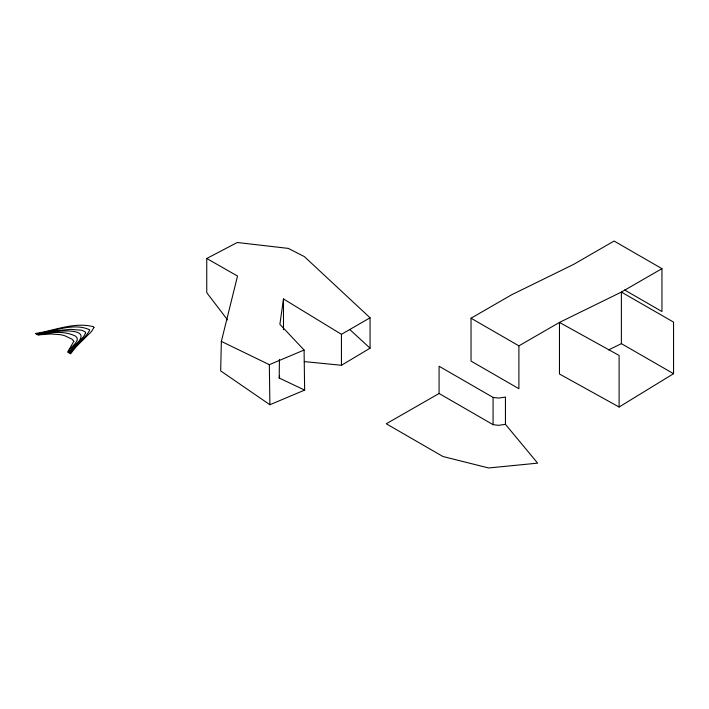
<?xml version="1.0" encoding="UTF-8"?>
<svg xmlns="http://www.w3.org/2000/svg" width="709" height="709" viewBox="0 0 709 709"><rect width="100%" height="100%" fill="white"/><g stroke="black" fill="none" stroke-linecap="round" stroke-linejoin="round"><path stroke-width="1.06" d="M304.258 361.599L341.437 365.277L341.437 334.329L283.485 298.959L279.878 324.305L304.081 350.042L304.64 390.092L279.204 378.03L279.435 359.392M227.492 319.856L206.753 292.675L206.753 258.484L237.524 276.049L221.359 341.41L220.676 370.904L269.899 404.733L304.64 390.092M279.204 378.03L279.674 375.974M619.108 407.028L619.108 355.457L559.463 322.427L559.463 373.998L619.108 407.028L673.55 373.687L673.55 322.116L621.376 292.081L559.463 322.427L518.899 345.85L471.033 318.217L471.033 361.085L518.899 388.718L518.899 345.85M341.437 365.277L370.063 348.199L370.063 317.8L304.365 256.605L288.333 248.398L237.258 242.496L206.753 258.484M341.437 334.329L370.063 317.8M471.033 318.217L511.606 294.793L573.519 264.448L614.083 241.033L661.949 268.658L661.949 311.535L624.611 289.981M439.075 393.495L386.263 423.778L442.974 456.525L488.625 467.967L537.635 463.145L505.446 424.337L505.446 397.084L498.587 398.077L493.074 397.421L439.075 366.243L439.075 393.495L493.074 424.664L498.587 425.329L505.446 424.337M661.949 268.658L621.376 292.081L621.376 343.652L673.55 373.687M608.606 349.909L621.376 343.652M221.359 341.41L269.34 364.674L304.081 350.042M349.785 329.517L370.063 348.199M269.34 364.674L269.899 404.733M493.074 397.421L493.074 424.664M283.485 298.959L283.485 329.8M93.934 327.478L91.514 331.502L77.955 344.893A193.389 111.65 0 0 0 70.652 353.835L70.049 353.49C74.915 344.414 85.647 338.884 89.733 329.871C73.833 322.17 52.626 331.697 36.053 333.859L35.45 333.514C54.309 330.607 74.737 321.611 93.632 326.778L93.934 327.478M85.621 333.07L83.538 336.722L74.924 346.072L69.447 353.144L68.844 352.79A204.112 117.845 0 0 1 73.789 346.302C100.439 323.552 45.606 332.175 37.258 334.559L36.655 334.214L53.795 330.908L70.758 329.339L81.757 330.226L85.027 331.741L85.621 333.07M73.825 341.304L67.639 352.098L68.241 352.444C69.101 347.215 81.836 340.994 75.579 336.172C63.934 330.252 50.135 332.592 37.869 334.905L50.968 333.992L60.132 334.639A23.335 13.471 0 0 1 65.228 335.933L72.079 339.203L73.825 341.304"/></g></svg>
